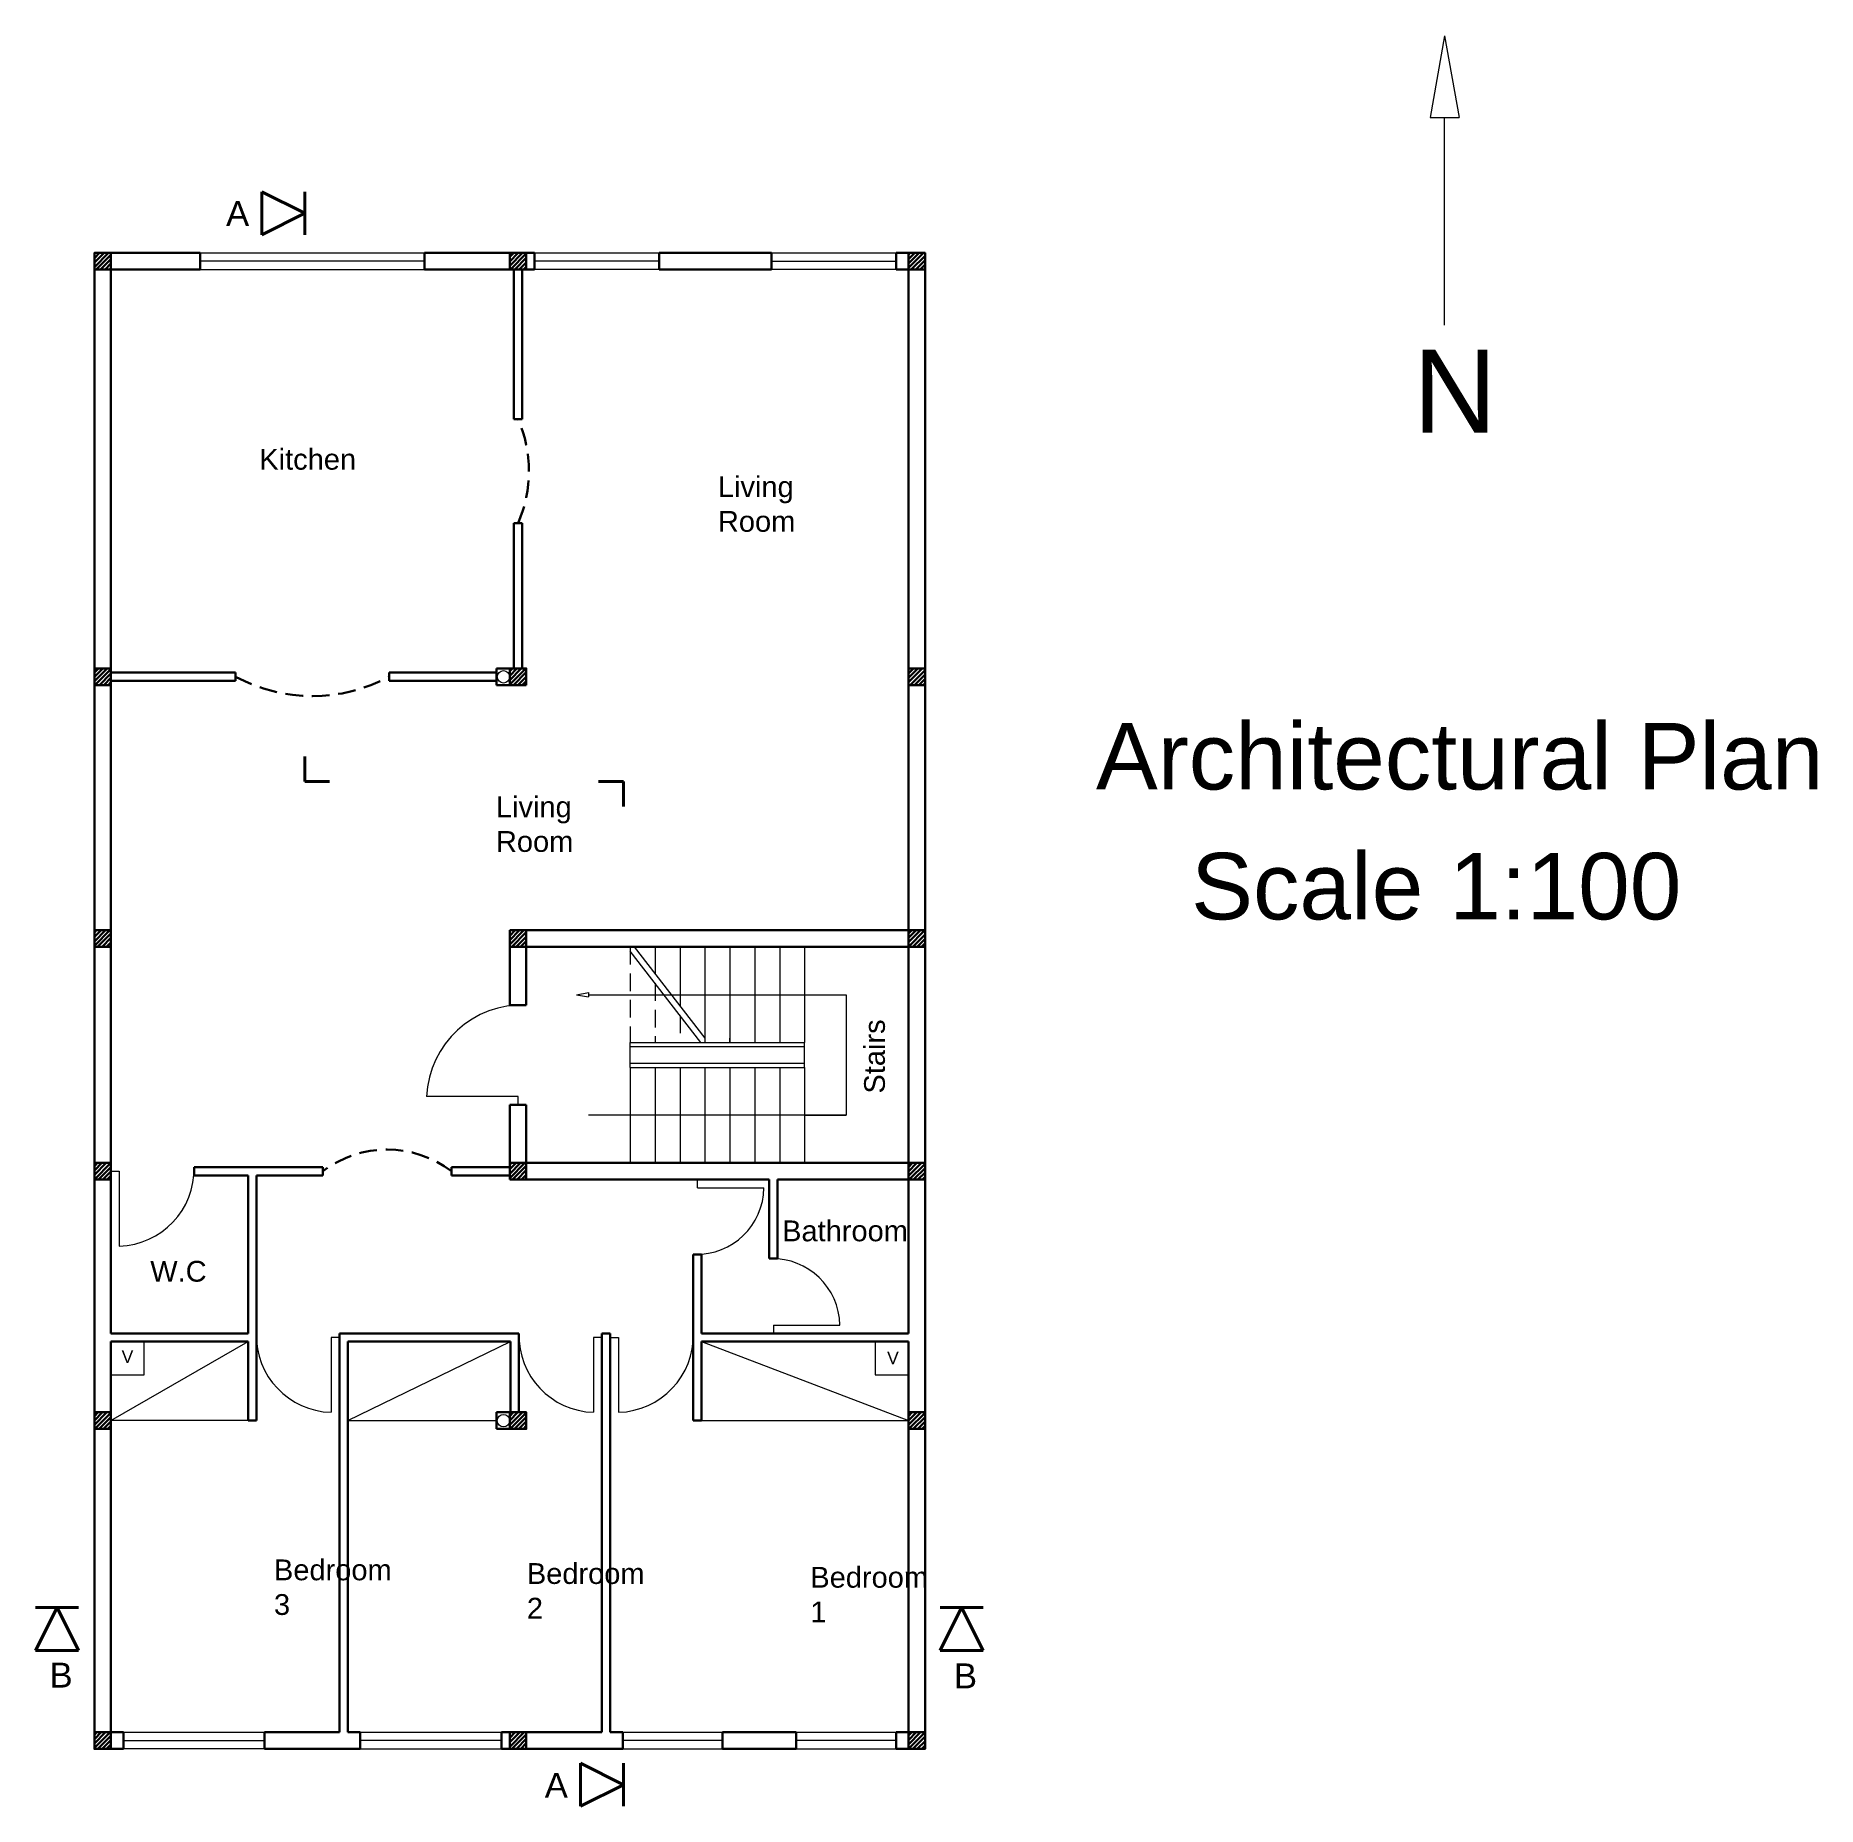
# Model space of a CAD drawing. Header units: inches. Extents: x 19.4 to 40.8, y 31.3 to 52.6.
import ezdxf

# ---------------------------------------------------------------- set-up
doc = ezdxf.new("R2010")
doc.units = ezdxf.units.IN
doc.header["$LTSCALE"] = 0.85
doc.header["$MEASUREMENT"] = 0
doc.linetypes.add('DASHED2', pattern=[0.375, 0.25, -0.125])
doc.styles.get("Standard").update_dxf_attribs({"font": 'arial.ttf'})

msp = doc.modelspace()

# ---------------------------------------------------------------- hatches: boundary and pattern name
at = {"lineweight": 30}
h = msp.add_hatch(dxfattribs=at)
h.set_pattern_fill('ANSI31', color=256, scale=0.3)
h.paths.add_polyline_path([(20.307, 50.028), (20.107, 50.028), (20.107, 49.828), (20.307, 49.828)])
h = msp.add_hatch(dxfattribs=at)
h.set_pattern_fill('ANSI31', color=256, scale=0.3)
h.paths.add_polyline_path([(25.307, 50.028), (25.107, 50.028), (25.107, 49.828), (25.157, 49.828), (25.257, 49.828), (25.307, 49.828)])
h = msp.add_hatch(dxfattribs=at)
h.set_pattern_fill('ANSI31', color=256, scale=0.3)
h.paths.add_polyline_path([(30.107, 50.028), (29.907, 50.028), (29.907, 49.828), (30.107, 49.828)])
h = msp.add_hatch(dxfattribs=at)
h.set_pattern_fill('ANSI31', color=256, scale=0.3)
h.paths.add_polyline_path([(20.307, 44.978), (20.307, 45.028), (20.107, 45.028), (20.107, 44.828), (20.307, 44.828), (20.307, 44.878)])
h = msp.add_hatch(dxfattribs=at)
h.set_pattern_fill('ANSI31', color=256, scale=0.3)
h.paths.add_polyline_path([(25.107, 45.028), (25.107, 44.828), (25.307, 44.828), (25.307, 45.028)])
h = msp.add_hatch(dxfattribs=at)
h.set_pattern_fill('ANSI31', color=256, scale=0.3)
h.paths.add_polyline_path([(30.107, 45.028), (29.907, 45.028), (29.907, 44.828), (30.107, 44.828)])
h = msp.add_hatch(dxfattribs=at)
h.set_pattern_fill('ANSI31', color=256, scale=0.3)
h.paths.add_polyline_path([(20.307, 41.678), (20.307, 41.878), (20.107, 41.878), (20.107, 41.678)])
h = msp.add_hatch(dxfattribs=at)
h.set_pattern_fill('ANSI31', color=256, scale=0.3)
h.paths.add_polyline_path([(25.307, 41.878), (25.107, 41.878), (25.107, 41.678), (25.307, 41.678)])
h.paths.add_polyline_path([(30.107, 41.878), (29.907, 41.878), (29.907, 41.678), (30.107, 41.678)])
h = msp.add_hatch(dxfattribs=at)
h.set_pattern_fill('ANSI31', color=256, scale=0.3)
h.paths.add_polyline_path([(20.307, 39.028), (20.307, 39.078), (20.107, 39.078), (20.107, 38.878), (20.307, 38.878), (20.307, 38.928)])
h = msp.add_hatch(dxfattribs=at)
h.set_pattern_fill('ANSI31', color=256, scale=0.3)
h.paths.add_polyline_path([(30.107, 39.078), (29.907, 39.078), (29.907, 38.878), (30.107, 38.878)])
h.paths.add_polyline_path([(25.307, 39.078), (25.107, 39.078), (25.107, 38.878), (25.307, 38.878)])
h = msp.add_hatch(dxfattribs=at)
h.set_pattern_fill('ANSI31', color=256, scale=0.3)
h.set_pattern_definition([(45, (-5, 0), (-0.026516504, 0.026516504), [])])
h.paths.add_polyline_path([(20.307, 36.078), (20.107, 36.078), (20.107, 35.878), (20.307, 35.878)])
h = msp.add_hatch(dxfattribs=at)
h.set_pattern_fill('ANSI31', color=256, scale=0.3)
h.paths.add_polyline_path([(25.307, 36.078), (25.107, 36.078), (25.107, 35.878), (25.307, 35.878)])
h = msp.add_hatch(dxfattribs=at)
h.set_pattern_fill('ANSI31', color=256, scale=0.3)
h.set_pattern_definition([(45, (4.8, 0), (-0.026516504, 0.026516504), [])])
h.paths.add_polyline_path([(30.107, 36.078), (29.907, 36.078), (29.907, 35.878), (30.107, 35.878)])
h = msp.add_hatch(dxfattribs=at)
h.set_pattern_fill('ANSI31', color=256, scale=0.3)
h.paths.add_polyline_path([(20.307, 32.228), (20.107, 32.228), (20.107, 32.028), (20.307, 32.028)])
h = msp.add_hatch(dxfattribs=at)
h.set_pattern_fill('ANSI31', color=256, scale=0.3)
h.paths.add_polyline_path([(25.307, 32.228), (25.107, 32.228), (25.107, 32.028), (25.307, 32.028)])
h = msp.add_hatch(dxfattribs=at)
h.set_pattern_fill('ANSI31', color=256, scale=0.3)
h.paths.add_polyline_path([(30.107, 32.228), (29.907, 32.228), (29.907, 32.028), (30.107, 32.028)])

# ---------------------------------------------------------------- linework, layer by layer
at = {"lineweight": 15}
for p, q in [((36.36, 52.642), (36.187, 51.658)), ((36.36, 52.642), (36.534, 51.658)), ((36.187, 51.658), (36.534, 51.658)), ((36.36, 49.159), (36.36, 51.658))]:
    msp.add_line(p, q, dxfattribs=at)
at = {"color": 242, "lineweight": 40, "true_color": 0xcd2027}
for p, q in [((22.124, 50.247), (22.124, 50.765)), ((22.639, 50.506), (22.124, 50.765)), ((22.639, 50.247), (22.639, 50.765)), ((22.639, 50.506), (22.124, 50.247)), ((22.639, 43.968), (22.639, 43.668)), ((22.639, 43.668), (22.939, 43.668)), ((26.475, 43.668), (26.175, 43.668)), ((26.475, 43.368), (26.475, 43.668)), ((25.96, 31.337), (25.96, 31.855)), ((26.475, 31.596), (25.96, 31.855)), ((26.475, 31.337), (26.475, 31.855)), ((26.475, 31.596), (25.96, 31.337))]:
    msp.add_line(p, q, dxfattribs=at)
at = {"lineweight": 30}
for p, q in [((20.307, 50.028), (20.307, 49.828)), ((21.382, 49.828), (21.382, 50.028)), ((24.082, 49.828), (24.082, 50.028)), ((25.107, 49.828), (25.107, 50.028)), ((25.307, 49.828), (25.307, 50.028)), ((25.407, 49.828), (25.407, 50.028)), ((26.907, 49.828), (26.907, 50.028)), ((28.257, 50.028), (28.257, 49.828)), ((29.757, 50.028), (29.757, 49.828)), ((29.907, 49.828), (29.907, 50.028)), ((20.307, 49.828), (20.107, 49.828)), ((20.307, 49.828), (21.382, 49.828)), ((24.082, 49.828), (25.157, 49.828)), ((25.157, 48.028), (25.157, 49.828)), ((25.157, 49.828), (25.257, 49.828)), ((25.257, 48.028), (25.257, 49.828)), ((29.907, 49.828), (30.107, 49.828)), ((25.157, 48.028), (25.257, 48.028)), ((25.157, 46.778), (25.257, 46.778)), ((25.157, 46.778), (25.157, 45.028)), ((25.257, 45.028), (25.257, 46.778)), ((20.307, 45.028), (20.107, 45.028)), ((20.307, 44.828), (20.107, 44.828)), ((21.807, 44.978), (20.307, 44.978)), ((20.307, 44.878), (20.307, 44.978)), ((20.307, 44.878), (21.807, 44.878)), ((21.807, 44.978), (21.807, 44.878)), ((23.657, 44.978), (23.657, 44.878)), ((23.657, 44.978), (24.947, 44.978)), ((23.657, 44.878), (24.947, 44.878)), ((25.107, 45.028), (24.947, 45.028)), ((24.947, 45.028), (24.947, 44.828)), ((24.947, 44.828), (25.107, 44.828)), ((25.256, 44.878), (25.257, 44.878)), ((25.257, 44.878), (25.257, 44.88)), ((29.907, 45.028), (30.107, 45.028)), ((29.907, 44.828), (30.107, 44.828)), ((20.307, 41.878), (20.107, 41.878)), ((30.107, 41.878), (25.107, 41.878)), ((25.107, 41.878), (25.107, 40.978)), ((25.307, 41.878), (25.307, 40.978)), ((29.907, 38.878), (29.907, 41.878)), ((20.307, 41.678), (20.107, 41.678)), ((25.107, 41.678), (30.107, 41.678)), ((25.107, 41.678), (26.307, 41.678)), ((25.107, 40.978), (25.307, 40.978)), ((25.107, 39.778), (25.307, 39.778)), ((25.107, 39.778), (25.107, 38.878)), ((25.307, 39.778), (25.307, 38.878)), ((20.307, 39.078), (20.107, 39.078)), ((30.107, 39.078), (25.107, 39.078)), ((29.907, 38.878), (29.907, 39.078)), ((20.307, 38.878), (20.107, 38.878)), ((20.307, 39.028), (20.307, 38.928)), ((22.857, 39.028), (21.307, 39.028)), ((21.307, 38.928), (21.307, 39.028)), ((21.957, 38.928), (21.307, 38.928)), ((21.957, 38.928), (21.957, 37.028)), ((22.057, 37.028), (22.057, 38.928)), ((22.857, 38.928), (22.057, 38.928)), ((22.857, 38.928), (22.857, 39.028)), ((25.107, 39.028), (24.407, 39.028)), ((24.407, 38.928), (24.407, 39.028)), ((25.107, 38.928), (24.407, 38.928)), ((28.232, 38.878), (25.107, 38.878)), ((28.232, 38.878), (28.232, 37.928)), ((28.332, 38.878), (28.332, 37.928)), ((30.107, 38.878), (28.332, 38.878)), ((29.907, 37.028), (29.907, 38.878)), ((27.317, 37.028), (27.317, 37.978)), ((27.317, 37.978), (27.417, 37.978)), ((27.417, 37.978), (27.417, 37.028)), ((28.232, 37.928), (28.332, 37.928)), ((20.307, 37.228), (20.307, 37.228)), ((20.307, 37.028), (21.957, 37.028)), ((20.307, 36.928), (21.957, 36.928)), ((21.957, 35.978), (21.957, 36.928)), ((22.057, 37.028), (22.057, 36.928)), ((22.057, 36.928), (22.057, 35.978)), ((23.057, 36.928), (23.057, 37.028)), ((23.057, 37.028), (25.217, 37.028)), ((23.057, 32.228), (23.057, 36.928)), ((23.157, 32.228), (23.157, 36.928)), ((23.157, 36.928), (25.117, 36.928)), ((25.117, 36.078), (25.117, 36.928)), ((25.217, 37.028), (25.217, 36.928)), ((25.217, 36.928), (25.217, 36.078)), ((26.217, 37.028), (26.317, 37.028)), ((26.217, 36.928), (26.217, 37.028)), ((26.217, 32.228), (26.217, 36.928)), ((26.317, 37.028), (26.317, 36.928)), ((26.317, 32.228), (26.317, 36.928)), ((27.317, 36.928), (27.317, 37.028)), ((27.317, 36.928), (27.317, 35.978)), ((27.417, 37.028), (29.907, 37.028)), ((27.417, 36.928), (29.907, 36.928)), ((27.417, 35.978), (27.417, 36.928)), ((20.307, 36.078), (20.107, 36.078)), ((25.107, 36.078), (24.947, 36.078)), ((24.947, 36.078), (24.947, 35.878)), ((25.217, 36.078), (25.117, 36.078)), ((30.107, 36.078), (29.907, 36.078)), ((20.107, 35.878), (20.307, 35.878)), ((22.057, 35.978), (21.957, 35.978)), ((24.947, 35.878), (25.107, 35.878)), ((27.317, 35.978), (27.417, 35.978)), ((29.907, 35.878), (30.107, 35.878)), ((20.307, 32.228), (20.107, 32.228)), ((20.307, 32.228), (20.307, 32.028)), ((20.457, 32.228), (20.457, 32.028)), ((22.157, 32.228), (22.157, 32.028)), ((23.307, 32.228), (23.307, 32.028)), ((25.007, 32.228), (25.007, 32.028)), ((25.007, 32.228), (26.217, 32.228)), ((25.107, 32.228), (25.107, 32.028)), ((25.307, 32.228), (25.307, 32.028)), ((26.317, 32.228), (26.467, 32.228)), ((26.467, 32.228), (26.467, 32.028)), ((27.667, 32.228), (27.667, 32.028)), ((27.667, 32.228), (28.557, 32.228)), ((28.557, 32.228), (28.557, 32.028)), ((29.757, 32.228), (29.757, 32.028)), ((29.907, 32.028), (29.907, 32.228)), ((29.907, 32.228), (30.107, 32.228)), ((20.107, 32.028), (20.457, 32.028)), ((22.157, 32.028), (23.107, 32.028)), ((26.307, 32.028), (26.467, 32.028)), ((27.667, 32.028), (28.557, 32.028)), ((29.757, 32.028), (29.757, 32.028))]:
    msp.add_line(p, q, dxfattribs=at)
at = {"lineweight": 9}
for p, q in [((21.382, 50.028), (24.082, 50.028)), ((25.407, 50.028), (26.907, 50.028)), ((28.257, 50.028), (29.757, 50.028)), ((24.082, 49.928), (21.382, 49.928)), ((21.382, 49.828), (24.082, 49.828)), ((26.907, 49.928), (25.407, 49.928)), ((26.907, 49.828), (25.407, 49.828)), ((28.257, 49.928), (29.757, 49.928)), ((29.757, 49.828), (28.257, 49.828)), ((27.407, 40.528), (26.557, 41.628)), ((26.607, 41.678), (27.457, 40.578)), ((26.857, 41.678), (26.857, 41.355)), ((27.157, 41.678), (27.157, 40.967)), ((27.457, 41.678), (27.457, 40.528)), ((27.757, 41.678), (27.757, 40.528)), ((28.057, 41.678), (28.057, 40.528)), ((28.357, 41.678), (28.357, 40.528)), ((28.657, 41.678), (28.607, 41.678)), ((28.657, 41.678), (28.657, 40.528)), ((25.91, 41.103), (26.057, 41.129)), ((25.91, 41.103), (26.057, 41.077)), ((26.057, 41.129), (26.057, 41.077)), ((26.057, 41.103), (29.157, 41.103)), ((29.157, 41.103), (29.157, 39.653)), ((27.757, 40.528), (27.757, 40.578)), ((26.557, 40.528), (28.657, 40.528)), ((26.557, 40.228), (26.557, 40.528)), ((26.557, 40.478), (28.657, 40.478)), ((28.657, 40.228), (28.657, 40.528)), ((26.557, 40.278), (28.657, 40.278)), ((26.557, 40.228), (28.657, 40.228)), ((26.557, 40.228), (26.557, 39.078)), ((26.857, 40.228), (26.857, 39.078)), ((27.157, 40.228), (27.157, 39.078)), ((27.457, 40.228), (27.457, 39.078)), ((27.757, 40.228), (27.757, 39.078)), ((28.057, 40.228), (28.057, 39.078)), ((28.357, 40.228), (28.357, 39.078)), ((28.657, 40.228), (28.657, 39.078)), ((25.207, 39.878), (24.107, 39.878)), ((25.207, 39.778), (25.207, 39.878)), ((28.657, 39.653), (29.157, 39.653)), ((20.307, 38.978), (20.407, 38.978)), ((20.407, 38.978), (20.407, 38.078)), ((27.367, 38.778), (27.367, 38.878)), ((27.367, 38.778), (28.167, 38.778)), ((28.282, 37.128), (28.282, 37.028)), ((28.282, 37.128), (29.082, 37.128)), ((20.307, 35.978), (21.957, 36.928)), ((20.707, 36.528), (20.707, 36.928)), ((23.057, 36.978), (22.957, 36.978)), ((22.957, 36.978), (22.957, 36.078)), ((23.157, 35.978), (25.117, 36.928)), ((26.217, 36.978), (26.117, 36.978)), ((26.117, 36.978), (26.117, 36.078)), ((26.317, 36.978), (26.417, 36.978)), ((26.417, 36.978), (26.417, 36.078)), ((27.417, 36.928), (29.907, 35.978)), ((29.507, 36.928), (29.507, 36.528)), ((20.307, 36.528), (20.707, 36.528)), ((29.507, 36.528), (29.907, 36.528)), ((21.957, 35.978), (20.307, 35.978)), ((23.157, 35.978), (24.947, 35.978)), ((27.417, 35.978), (29.907, 35.978)), ((20.457, 32.228), (22.157, 32.228)), ((23.307, 32.228), (25.007, 32.228)), ((26.467, 32.228), (27.667, 32.228)), ((28.557, 32.228), (29.757, 32.228)), ((20.457, 32.128), (22.157, 32.128)), ((22.157, 32.028), (20.457, 32.028)), ((25.007, 32.128), (23.307, 32.128)), ((23.307, 32.028), (25.007, 32.028)), ((27.667, 32.128), (26.467, 32.128)), ((26.467, 32.028), (27.667, 32.028)), ((29.757, 32.128), (28.557, 32.128)), ((28.557, 32.028), (29.757, 32.028))]:
    msp.add_line(p, q, dxfattribs=at)
at = {"linetype": 'DASHED2', "lineweight": 9}
for p, q in [((26.557, 41.678), (26.557, 40.528)), ((26.857, 41.24), (26.857, 40.528)), ((27.157, 40.852), (27.157, 40.528))]:
    msp.add_line(p, q, dxfattribs=at)
at = {"color": 114, "lineweight": 40, "true_color": 0x139b48}
for p, q in [((19.659, 33.728), (19.4, 33.213)), ((19.918, 33.728), (19.4, 33.728)), ((19.659, 33.728), (19.918, 33.213)), ((30.547, 33.728), (30.288, 33.213)), ((30.806, 33.728), (30.288, 33.728)), ((30.547, 33.728), (30.806, 33.213)), ((19.918, 33.213), (19.4, 33.213)), ((30.806, 33.213), (30.288, 33.213))]:
    msp.add_line(p, q, dxfattribs=at)
at = {"lineweight": 30}
for points in [[(20.457, 32.028), (20.107, 32.028), (20.107, 50.028), (21.382, 50.028)], [(24.082, 50.028), (25.407, 50.028)], [(26.907, 50.028), (28.257, 50.028)], [(29.757, 50.028), (30.107, 50.028), (30.107, 32.028), (29.757, 32.028)], [(20.307, 44.978), (20.307, 49.828), (21.382, 49.828)], [(25.257, 49.828), (25.407, 49.828)], [(26.907, 49.828), (28.257, 49.828)], [(29.757, 49.828), (29.907, 49.828), (29.907, 37.028)], [(20.307, 39.028), (20.307, 44.878)], [(20.307, 37.028), (20.307, 38.928)], [(20.457, 32.228), (20.307, 32.228), (20.307, 36.928)], [(29.907, 36.928), (29.907, 32.228), (29.757, 32.228)], [(23.057, 32.228), (22.157, 32.228)], [(23.307, 32.228), (23.157, 32.228)], [(23.307, 32.028), (22.157, 32.028)], [(26.307, 32.028), (25.007, 32.028)]]:
    msp.add_lwpolyline(points, dxfattribs=at)
for points in [[(25.307, 44.828), (25.107, 44.828), (25.107, 45.028), (25.307, 45.028)], [(25.107, 35.878), (25.307, 35.878), (25.307, 36.078), (25.107, 36.078)]]:
    msp.add_lwpolyline(points, close=True, dxfattribs=at)
at = {"lineweight": 9}
msp.add_lwpolyline([(29.157, 39.653), (26.057, 39.653)], dxfattribs=at)
for centre in [(25.032, 44.928), (25.032, 35.978)]:
    msp.add_circle(centre, 0.075, dxfattribs=at)
at = {"linetype": 'DASHED2', "lineweight": 30}
for centre, radius, start, end in [((23.788, 47.403), 1.551, 336.2328, 23.7672), ((22.732, 46.654), 1.958, 241.8137, 298.1863), ((23.632, 37.959), 1.28, 52.7501, 127.2499)]:
    msp.add_arc(centre, radius, start, end, dxfattribs=at)
at = {"lineweight": 9}
for centre, radius, start, end in [((25.257, 39.828), 1.151, 87.5104, 177.5104), ((20.382, 39.003), 0.925, 271.5482, 1.5482), ((27.352, 38.794), 0.816, 268.9107, 358.9107), ((28.266, 37.112), 0.816, 1.1384, 91.1384), ((22.982, 37.003), 0.925, 178.4518, 268.4518), ((26.142, 37.003), 0.925, 178.4518, 268.4518), ((26.392, 37.003), 0.925, 271.5482, 1.5482)]:
    msp.add_arc(centre, radius, start, end, dxfattribs=at)

# ---------------------------------------------------------------- texts
at = {"color": 242, "lineweight": 40, "true_color": 0xcd2027, "char_height": 0.3, "attachment_point": 1}
for insert in [(21.692, 50.651), (25.528, 31.74)]:
    msp.add_mtext_dynamic_manual_height_columns('A', width=0.18983, gutter_width=1, heights=[0], dxfattribs=dict(at, insert=insert))
at = {"lineweight": 30, "attachment_point": 1}
for s, width, gutter_width, heights, insert, char_height in [('\\pt3;N', 1.08612, 0, [0.249], (35.981, 48.866), 1), ('\\pt0.75;Kitchen', 1.36036, 0.153, [0.249], (22.093, 47.67), 0.25), ('Architectural Plan', 8.79421, 1, [0.439], (32.163, 44.372), 0.8), ('Scale 1:100', 5.92893, 1, [0.607], (33.309, 42.809), 0.8), ('\\pt0.75;Bathroom', 1.36036, 0.153, [0.249], (28.386, 38.386), 0.25), ('\\pt0.75;W.C', 1.36036, 0.153, [0.249], (20.78, 37.9), 0.25), ('\\pt0.45;V', 0.1766, 0.153, [0.249], (20.436, 36.822), 0.15), ('\\pt0.45;V', 0.1766, 0.153, [0.249], (29.65, 36.806), 0.15)]:
    msp.add_mtext_dynamic_manual_height_columns(s, width=width, gutter_width=gutter_width, heights=heights, dxfattribs=dict(at, insert=insert, char_height=char_height))
at = {"lineweight": 30}
note = msp.add_mtext_dynamic_manual_height_columns('\\pt0.75;Living ', width=1.08612, gutter_width=0, heights=[0.249, 0], dxfattribs=dict(at, insert=(26.527, 47.34), char_height=0.25, attachment_point=1))
for column, words in zip(note.columns.linked_columns, ['\\pt0.75;Room']):
    column.text = words
note = msp.add_mtext_dynamic_manual_height_columns('\\pt0.75;Living ', width=1.08612, gutter_width=0, heights=[0.249, 0], dxfattribs=dict(at, insert=(23.855, 43.488), char_height=0.25, attachment_point=1))
for column, words in zip(note.columns.linked_columns, ['\\pt0.75;Room']):
    column.text = words
at = {"lineweight": 30, "insert": (29.373, 39.913), "char_height": 0.25, "attachment_point": 1, "rotation": 90}
msp.add_mtext_dynamic_manual_height_columns('\\pt0.75;Stairs', width=1.08612, gutter_width=0, heights=[0.249], dxfattribs=at)
at = {"lineweight": 30}
note = msp.add_mtext_dynamic_manual_height_columns('\\pt0.75;Bedroom ', width=1.36036, gutter_width=0.153, heights=[0.249, 0], dxfattribs=dict(at, insert=(20.756, 34.307), char_height=0.25, attachment_point=1))
for column, words in zip(note.columns.linked_columns, ['\\pt0.75;3']):
    column.text = words
note = msp.add_mtext_dynamic_manual_height_columns('\\pt0.75;Bedroom ', width=1.36036, gutter_width=0.153, heights=[0.249, 0], dxfattribs=dict(at, insert=(23.8, 34.263), char_height=0.25, attachment_point=1))
for column, words in zip(note.columns.linked_columns, ['\\pt0.75;2']):
    column.text = words
note = msp.add_mtext_dynamic_manual_height_columns('\\pt0.75;Bedroom ', width=1.36036, gutter_width=0.153, heights=[0.249, 0], dxfattribs=dict(at, insert=(27.212, 34.218), char_height=0.25, attachment_point=1))
for column, words in zip(note.columns.linked_columns, ['\\pt0.75;1']):
    column.text = words
at = {"color": 114, "lineweight": 40, "true_color": 0x139b48, "char_height": 0.3, "attachment_point": 1}
for insert in [(19.567, 33.066), (30.453, 33.057)]:
    msp.add_mtext_dynamic_manual_height_columns('B', width=0.18983, gutter_width=1, heights=[0], dxfattribs=dict(at, insert=insert))

doc.saveas('drawing.dxf')
